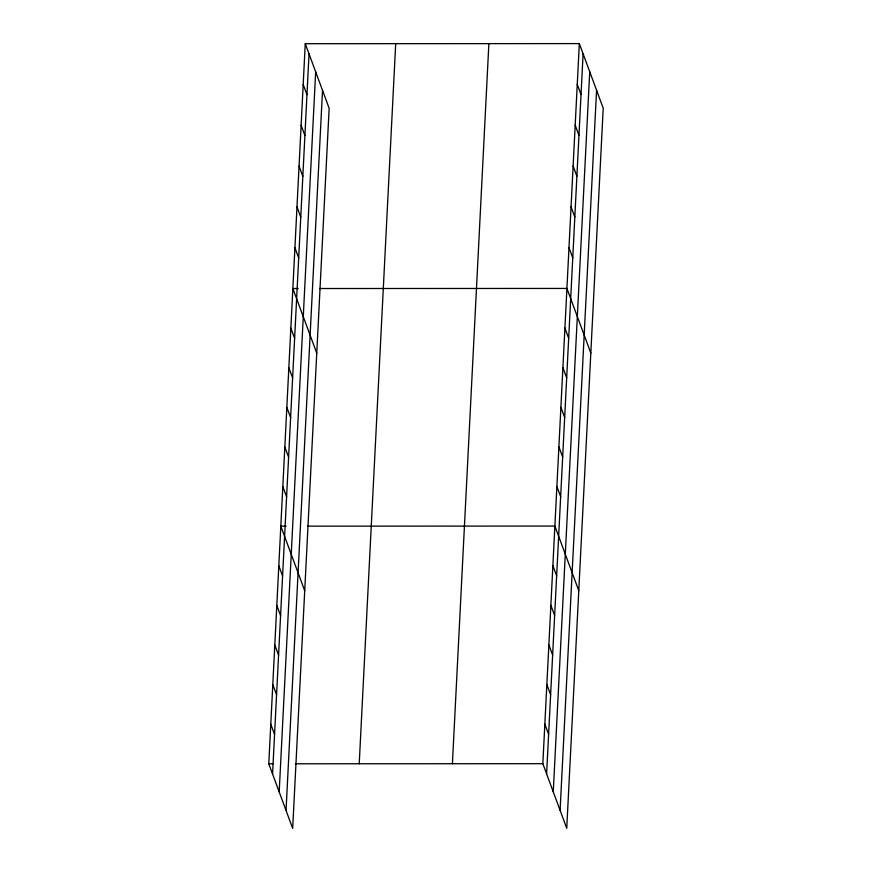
<?xml version="1.0" encoding="UTF-8"?>
<svg xmlns="http://www.w3.org/2000/svg" width="872" height="872" viewBox="0 0 872 872"><rect width="100%" height="100%" fill="white"/><g stroke="black" fill="none" stroke-linecap="round" stroke-linejoin="round"><path stroke-width="1.31" d="M305.255 43.698L329.158 108.302L292.676 828.4L268.783 763.796L305.255 43.698L579.324 43.6L603.217 108.204L566.746 828.302L542.842 763.698L579.324 43.6M272.555 773.998L309.037 53.901M279.193 791.95L315.675 71.853M286.038 810.448L322.52 90.35M359.22 763.763L395.703 43.665M452.405 763.73L488.876 43.633M546.613 773.9L583.096 53.802M553.262 791.852L589.734 71.755M560.097 810.35L596.579 90.252M298.18 288.534L292.861 288.534L316.754 353.138M319.457 288.523L566.92 288.436L590.813 353.029M286.136 526.165L280.817 526.165L304.72 590.769M307.424 526.154L554.886 526.067L578.779 590.671M268.783 763.796L272.773 763.796M295.379 763.785L542.842 763.698M577.253 84.41L581.024 94.612M575.193 125.208L578.964 135.411M573.122 166.018L576.893 176.22M571.051 206.828L574.822 217.019M568.991 247.626L572.762 257.829M564.914 328.036L568.686 338.238M562.909 367.646L566.68 377.849M560.903 407.246L564.674 417.448M558.898 446.856L562.669 457.059M556.892 486.456L560.663 496.659M552.881 565.666L556.652 575.869M550.864 605.277L554.647 615.479M548.859 644.877L552.641 655.079M546.853 684.487L550.635 694.69M544.847 724.098L548.619 734.289M303.194 84.508L306.966 94.71M301.123 125.317L304.895 135.52M299.063 166.116L302.835 176.318M296.992 206.926L300.764 217.128M294.921 247.724L298.693 257.927M290.856 328.145L294.627 338.347M288.85 367.744L292.621 377.947M286.834 407.355L290.616 417.557M284.828 446.955L288.61 457.157M282.822 486.565L286.605 496.768M278.811 565.775L282.583 575.978M276.805 605.375L280.577 615.578M274.8 644.986L278.571 655.188M272.794 684.585L276.566 694.788M270.789 724.196L274.56 734.398"/></g></svg>
